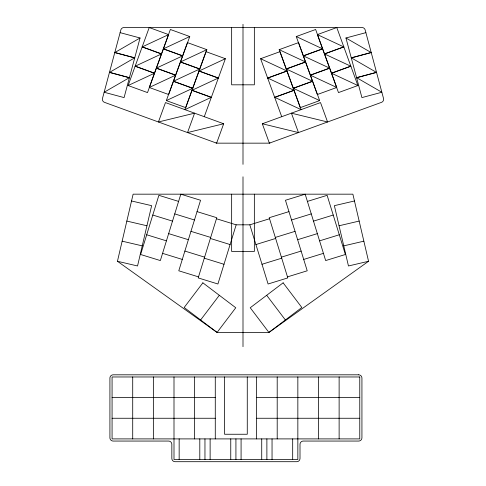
<?xml version="1.0" encoding="UTF-8"?>
<svg xmlns="http://www.w3.org/2000/svg" width="486" height="486" viewBox="0 0 486 486"><rect width="100%" height="100%" fill="white"/><g stroke="black" fill="none" stroke-linecap="round" stroke-linejoin="round"><path stroke-width="0.73" d="M117.448 261.274L133.121 194.175L352.879 194.175L368.552 261.274L268.922 332.436L217.078 332.436L117.448 261.274L137.544 265.97L151.632 205.669L131.53 200.973M120.115 32.647L140.053 37.987L124.082 97.595L104.144 92.249L129.422 77.657L109.484 72.317M269.554 218.743L249.828 224.824L236.172 224.824L217.916 283.994L198.191 277.913L216.768 217.71L197.043 211.623M128.11 85.53L149.22 27.544L168.612 34.603L147.507 92.589L128.11 85.53L154.566 73.192L135.175 66.132M149.257 87.474L170.361 29.488L189.759 36.547L168.654 94.533L149.257 87.474L175.713 75.136L156.316 68.076M166.334 100.59L187.438 42.604L206.836 49.663L185.731 107.649L166.334 100.59L192.79 88.252L173.393 81.192M204.284 116.701L225.389 58.715L205.991 51.656L184.887 109.642L211.343 97.303L191.946 90.244M223.681 123.76L187.529 132.569L194.588 113.171L158.43 121.98L165.489 102.582L223.681 123.76L216.622 143.157L104.502 102.352A3.244 3.244 0 0 1 102.479 98.464L120.838 29.944A3.244 3.244 0 0 1 123.966 27.544L362.034 27.544A3.244 3.244 0 0 1 365.162 29.944L383.521 98.464A3.244 3.244 0 0 1 381.498 102.352L269.378 143.157L262.319 123.76L320.511 102.582L327.57 121.98L291.412 113.171L298.471 132.569L262.319 123.76M200.621 319.97L219.32 295.288M140.053 37.987L114.769 52.585L134.707 57.925M168.612 34.603L142.155 46.935L161.552 54.001M189.759 36.547L163.302 48.886L182.7 55.945M206.836 49.663L180.379 62.001L199.776 69.061M225.389 58.715L198.932 71.053L218.329 78.112M296.241 36.547L315.639 29.488L336.743 87.474L317.346 94.533L296.241 36.547L322.698 48.886L303.3 55.945M317.388 34.603L336.78 27.544L357.89 85.53L338.493 92.589L317.388 34.603L343.845 46.935L324.448 54.001M279.164 49.663L298.562 42.604L319.667 100.59L300.269 107.649L279.164 49.663L305.621 62.001L286.224 69.061M281.716 116.701L260.611 58.715L280.009 51.656L301.113 109.642L274.657 97.303L294.054 90.244M322.661 48.782L303.264 55.841L329.721 68.18L310.323 75.239M343.802 46.838L324.411 53.897L350.868 66.236L331.47 73.295M305.585 61.898L286.187 68.957L312.644 81.296L293.246 88.355M287.032 70.95L267.634 78.009L294.091 90.347L274.693 97.407M267.671 78.112L287.068 71.053L260.611 58.715M329.684 68.076L310.287 75.136L336.743 87.474M350.825 66.132L331.434 73.192L357.89 85.53M312.607 81.192L293.21 88.252L319.667 100.59M307.407 201.404L327.127 195.323L345.388 254.494L325.663 260.575L305.178 194.175L285.452 200.262L307.213 270.793L287.487 276.88M288.957 211.623L269.232 217.71L287.809 277.913L268.084 283.994L249.828 224.824M291.539 219.988L311.259 213.901M313.488 221.13L333.214 215.043M275.319 237.429L295.038 231.348M255.915 244.549L275.635 238.462M297.62 239.707L317.346 233.626M319.575 240.856L339.301 234.768M281.406 257.155L301.126 251.068M261.997 264.275L281.722 258.188M303.707 259.433L323.433 253.346M376.516 72.317L356.578 77.657L381.856 92.249L361.918 97.595L345.947 37.987L365.885 32.647M371.201 52.482L351.263 57.822L376.541 72.42L356.603 77.76M351.293 57.925L371.231 52.585L345.947 37.987M354.47 200.973L334.368 205.669L348.456 265.97L368.552 261.274M339.064 225.771L359.166 221.075M343.76 245.867L363.856 241.171M112.072 397.615L215.28 397.615M256.559 397.615L359.768 397.615M112.072 418.258L215.28 418.258M256.559 418.258L359.768 418.258M126.834 221.075L146.936 225.771M122.144 241.171L142.24 245.867M114.799 52.482L134.737 57.822L109.459 72.42L129.398 77.76M178.593 201.404L158.873 195.323L140.612 254.494L160.337 260.575L180.822 194.175L200.548 200.262L178.787 270.793L198.513 276.88M216.446 218.743L236.172 224.824M174.741 213.901L194.461 219.988M152.786 215.043L172.512 221.13M190.962 231.348L210.681 237.429M210.365 238.462L230.085 244.549M168.654 233.626L188.38 239.707M146.699 234.768L166.425 240.856M184.874 251.068L204.594 257.155M204.278 258.188L224.003 264.275M162.567 253.346L182.293 259.433M163.339 48.782L182.736 55.841L156.279 68.18L175.677 75.239M142.198 46.838L161.589 53.897L135.132 66.236L154.53 73.295M180.415 61.898L199.813 68.957L173.356 81.296L192.754 88.355M198.968 70.95L218.366 78.009L191.909 90.347L211.307 97.407M266.68 295.288L285.379 319.97M339.125 376.972L339.125 438.901M318.488 376.972L318.488 438.901M297.845 376.972L297.845 459.537L174 459.537L174 376.972M292.681 438.901L292.681 459.537M277.202 376.972L277.202 438.901M272.045 438.901L272.045 459.537M266.881 438.901L266.881 459.537M261.723 438.901L261.723 459.537M256.559 376.972L256.559 438.901M254.348 27.544L254.348 84.819L231.652 84.819L231.652 27.544M254.348 194.175L254.348 251.456L231.652 251.456L231.652 194.175M247.271 376.972L247.271 434.253L224.575 434.253L224.575 376.972M243 24.3L243 164.347M243 176.807L243 346.682M241.08 438.901L241.08 459.537M235.923 438.901L235.923 459.537M230.759 438.901L230.759 459.537M215.28 376.972L215.28 438.901M210.122 438.901L210.122 459.537M204.958 438.901L204.958 459.537M199.801 438.901L199.801 459.537M194.637 376.972L194.637 438.901M179.158 438.901L179.158 459.537M153.357 376.972L153.357 438.901M132.714 376.972L132.714 438.901M216.082 142.963A3.244 3.244 0 0 0 217.193 143.157L268.807 143.157A3.244 3.244 0 0 0 269.918 142.963M202.869 282.828L184.17 307.504L217.078 332.436L235.771 307.753L202.869 282.828M283.131 282.828L250.229 307.753L268.922 332.436L301.83 307.504L283.131 282.828M358.686 374.815L113.153 374.815A3.244 3.244 0 0 0 109.915 378.053L109.915 437.819A3.244 3.244 0 0 0 113.153 441.057L168.593 441.057A3.244 3.244 0 0 1 171.837 444.301L171.837 458.456A3.244 3.244 0 0 0 175.075 461.7L296.764 461.7A3.244 3.244 0 0 0 300.008 458.456L300.008 444.301A3.244 3.244 0 0 1 303.246 441.057L358.686 441.057A3.244 3.244 0 0 0 361.93 437.819L361.93 378.053A3.244 3.244 0 0 0 358.686 374.815M359.768 376.972L112.072 376.972L112.072 438.901L359.768 438.901L359.768 376.972"/></g></svg>
